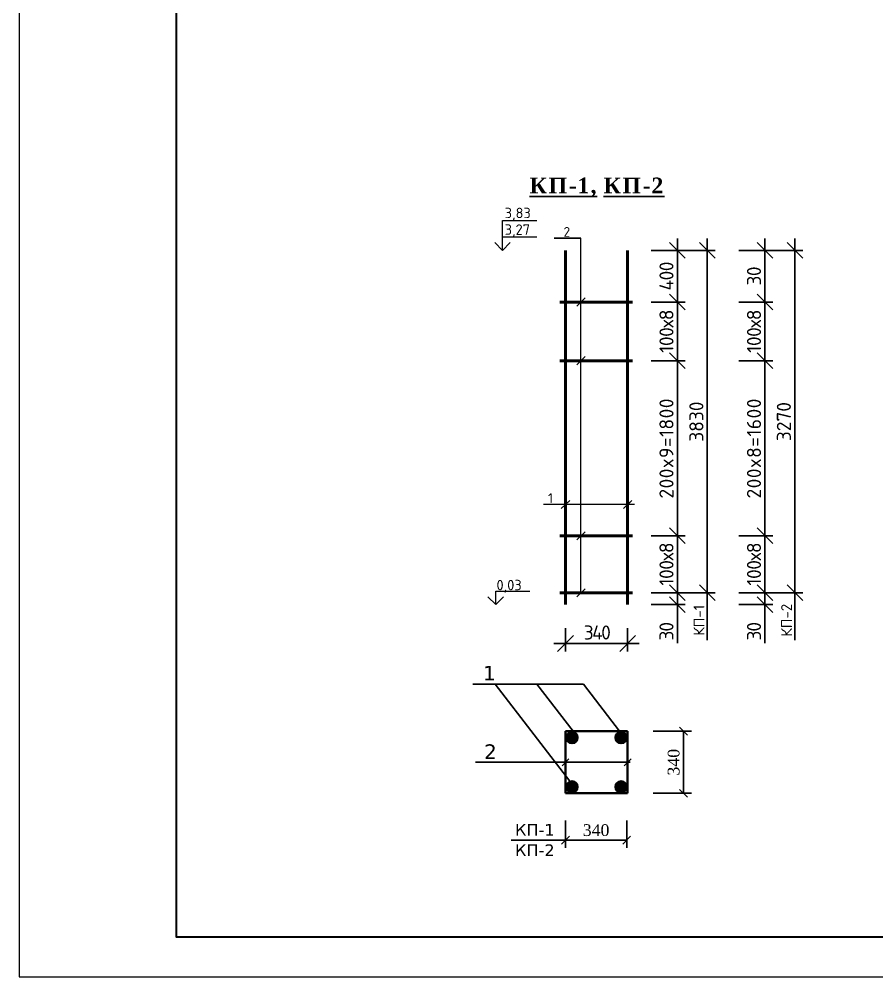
# Model space of a CAD drawing. Header units: millimetres. Extents: x 572274 to 2241483, y -888675 to -304135.
# Drawn here: x 1365892 to 1376827, y -645007 to -632805 of the extents above; entities that cross this region are included whole.
import ezdxf

# ---------------------------------------------------------------- set-up
doc = ezdxf.new("R2010")
doc.units = ezdxf.units.MM
doc.layers.add('П Л А Н', color=7, linetype='Continuous', lineweight=30)
doc.styles.get("Standard").update_dxf_attribs({"font": 'isocpeur.ttf'})
doc.styles.add('TNRoman', font='timesbd.ttf')
doc.dimstyles.new('111', dxfattribs={"dimtxt": 150, "dimasz": 100, "dimexe": 100, "dimexo": 50, "dimgap": 50, "dimtad": 1, "dimdec": 0, "dimtxsty": 'Standard', "dimblk": 'OBLIQUE', "dimcen": 100, "dimadec": 0, "dimazin": 0, "dimtfac": 1, "dimtdec": 0, "dimtmove": 0, "dimatfit": 3, "dimldrblk": 'OBLIQUE', "dimfxl": 1.25, "dimarcsym": 0})
doc.dimstyles.new('ISO-25$0', dxfattribs={"dimtxt": 300, "dimasz": 200, "dimexe": 100, "dimexo": 300, "dimgap": 50, "dimtad": 1, "dimdec": 0, "dimtxsty": 'Standard', "dimblk": 'OBLIQUE', "dimcen": 250, "dimdle": 150, "dimadec": 0, "dimazin": 0, "dimtfac": 1, "dimtdec": 0, "dimtmove": 0, "dimatfit": 3, "dimldrblk": 'OBLIQUE', "dimfxl": 1.25, "dimarcsym": 0})

# ---------------------------------------------------------------- blocks, each defined once
blk = doc.blocks.new('_Oblique')
at = {"color": 0, "linetype": 'ByBlock', "lineweight": -2}
blk.add_line((-0.5, -0.5), (0.5, 0.5), dxfattribs=at)
blk = doc.blocks.new('*D1232')
at = {"layer": 'Defpoints', "color": 0, "linetype": 'ByBlock', "lineweight": 25, "ltscale": 20, "transparency": 16777216}
for p in [(1372858, -640264), (1373649, -640264), (1373649, -640760)]:
    blk.add_point(p, dxfattribs=at)
at = {"layer": 'П Л А Н', "color": 0, "linetype": 'ByBlock', "lineweight": -2, "ltscale": 20, "transparency": 16777216}
for p, q in [((1372858, -640564), (1372858, -640860)), ((1373649, -640564), (1373649, -640860)), ((1372708, -640760), (1373799, -640760))]:
    blk.add_line(p, q, dxfattribs=at)
at = {"layer": 'П Л А Н', "color": 0, "linetype": 'ByBlock', "lineweight": -2, "ltscale": 20, "transparency": 16777216, "xscale": 200, "yscale": 200, "zscale": 200, "rotation": 180}
blk.add_blockref('_Oblique', (1372858, -640760), dxfattribs=at)
at = {"layer": 'П Л А Н', "color": 0, "linetype": 'ByBlock', "lineweight": -2, "ltscale": 20, "transparency": 16777216, "xscale": 200, "yscale": 200, "zscale": 200}
blk.add_blockref('_Oblique', (1373649, -640760), dxfattribs=at)
at = {"layer": 'П Л А Н', "color": 0, "linetype": 'ByBlock', "lineweight": -2, "ltscale": 20, "transparency": 16777216, "insert": (1373254, -640620), "char_height": 300, "attachment_point": 5}
blk.add_mtext('{\\H0.6x;\\T0.75;340}', dxfattribs=at)
blk = doc.blocks.new('*D1008')
at = {"layer": 'Defpoints', "color": 0, "linetype": 'ByBlock', "lineweight": 25, "ltscale": 20, "transparency": 16777216}
for p in [(1373649, -639388), (1374285, -639388), (1373649, -640114)]:
    blk.add_point(p, dxfattribs=at)
at = {"layer": 'П Л А Н', "color": 0, "linetype": 'ByBlock', "lineweight": -2, "ltscale": 20, "transparency": 16777216}
for p, q in [((1374285, -640264), (1374285, -639238)), ((1373949, -639388), (1374385, -639388)), ((1373949, -640114), (1374385, -640114))]:
    blk.add_line(p, q, dxfattribs=at)
at = {"layer": 'П Л А Н', "color": 0, "linetype": 'ByBlock', "lineweight": -2, "ltscale": 20, "transparency": 16777216, "xscale": 200, "yscale": 200, "zscale": 200}
for p, rotation in [((1374285, -639388), 90), ((1374285, -640114), 270)]:
    blk.add_blockref('_Oblique', p, dxfattribs=dict(at, rotation=rotation))
at = {"layer": 'П Л А Н', "color": 0, "linetype": 'ByBlock', "lineweight": -2, "ltscale": 20, "transparency": 16777216, "insert": (1374145, -639751), "char_height": 300, "attachment_point": 5, "rotation": 90}
blk.add_mtext('{\\H0.6x;\\T0.95;100х8}', dxfattribs=at)
blk = doc.blocks.new('*D1009')
at = {"layer": 'Defpoints', "color": 0, "linetype": 'ByBlock', "lineweight": 25, "ltscale": 20, "transparency": 16777216}
for p in [(1373649, -636410), (1374285, -636410), (1373649, -637158)]:
    blk.add_point(p, dxfattribs=at)
at = {"layer": 'П Л А Н', "color": 0, "linetype": 'ByBlock', "lineweight": -2, "ltscale": 20, "transparency": 16777216}
for p, q in [((1374285, -637308), (1374285, -636260)), ((1373949, -636410), (1374385, -636410)), ((1373949, -637158), (1374385, -637158))]:
    blk.add_line(p, q, dxfattribs=at)
at = {"layer": 'П Л А Н', "color": 0, "linetype": 'ByBlock', "lineweight": -2, "ltscale": 20, "transparency": 16777216, "xscale": 200, "yscale": 200, "zscale": 200}
for p, rotation in [((1374285, -636410), 90), ((1374285, -637158), 270)]:
    blk.add_blockref('_Oblique', p, dxfattribs=dict(at, rotation=rotation))
at = {"layer": 'П Л А Н', "color": 0, "linetype": 'ByBlock', "lineweight": -2, "ltscale": 20, "transparency": 16777216, "insert": (1374145, -636784), "char_height": 300, "attachment_point": 5, "rotation": 90}
blk.add_mtext('{\\H0.6x;\\T0.95;100х8}', dxfattribs=at)
blk = doc.blocks.new('*D1010')
at = {"color": 0, "lineweight": -2, "transparency": 16777216}
for p, q in [((1374285, -639538), (1374285, -637008)), ((1373949, -637158), (1374385, -637158)), ((1373949, -639388), (1374385, -639388))]:
    blk.add_line(p, q, dxfattribs=at)
at = {"layer": 'Defpoints', "color": 0, "lineweight": 25, "transparency": 16777216}
for p in [(1373649, -637158), (1374285, -637158), (1373649, -639388)]:
    blk.add_point(p, dxfattribs=at)
at = {"color": 0, "lineweight": -2, "transparency": 16777216, "xscale": 200, "yscale": 200, "zscale": 200}
for p, rotation in [((1374285, -637158), 90), ((1374285, -639388), 270)]:
    blk.add_blockref('_Oblique', p, dxfattribs=dict(at, rotation=rotation))
at = {"color": 0, "transparency": 16777216, "insert": (1374145, -638273), "char_height": 300, "attachment_point": 5, "rotation": 90}
blk.add_mtext('{\\H0.6x;\\T1.05;200x9=1800}', dxfattribs=at)
blk = doc.blocks.new('*D1233')
at = {"color": 0, "lineweight": -2, "transparency": 16777216}
for p, q in [((1374285, -636560), (1374285, -635601)), ((1373949, -635751), (1374385, -635751)), ((1373949, -636410), (1374385, -636410))]:
    blk.add_line(p, q, dxfattribs=at)
at = {"layer": 'Defpoints', "color": 0, "lineweight": 25, "transparency": 16777216}
for p in [(1373649, -635751), (1374285, -635751), (1373649, -636410)]:
    blk.add_point(p, dxfattribs=at)
at = {"color": 0, "lineweight": -2, "transparency": 16777216, "xscale": 200, "yscale": 200, "zscale": 200}
for p, rotation in [((1374285, -635751), 90), ((1374285, -636410), 270)]:
    blk.add_blockref('_Oblique', p, dxfattribs=dict(at, rotation=rotation))
at = {"color": 0, "transparency": 16777216, "insert": (1374145, -636081), "char_height": 300, "attachment_point": 5, "rotation": 90}
blk.add_mtext('{\\H0.6x;\\T0.95;400}', dxfattribs=at)
blk = doc.blocks.new('*D1011')
at = {"color": 0, "lineweight": -2, "transparency": 16777216}
for p, q in [((1374666, -635601), (1374666, -640264)), ((1374149, -635751), (1374766, -635751)), ((1374149, -640114), (1374766, -640114))]:
    blk.add_line(p, q, dxfattribs=at)
at = {"layer": 'Defpoints', "color": 0, "lineweight": 25, "transparency": 16777216}
for p in [(1373849, -635751), (1373849, -640114), (1374666, -640114)]:
    blk.add_point(p, dxfattribs=at)
at = {"color": 0, "lineweight": -2, "transparency": 16777216, "xscale": 200, "yscale": 200, "zscale": 200}
for p, rotation in [((1374666, -635751), 90), ((1374666, -640114), 270)]:
    blk.add_blockref('_Oblique', p, dxfattribs=dict(at, rotation=rotation))
at = {"color": 0, "transparency": 16777216, "insert": (1374526, -637933), "char_height": 300, "attachment_point": 5, "rotation": 90}
blk.add_mtext('{\\H0.6x;3830}', dxfattribs=at)
blk = doc.blocks.new('*D1012')
at = {"color": 0, "lineweight": -2, "transparency": 16777216}
for p, q in [((1374285, -639964), (1374285, -640264)), ((1373949, -640114), (1374385, -640114)), ((1373949, -640264), (1374385, -640264)), ((1374285, -640264), (1374285, -640757))]:
    blk.add_line(p, q, dxfattribs=at)
at = {"layer": 'Defpoints', "color": 0, "lineweight": 25, "transparency": 16777216}
for p in [(1373649, -640114), (1373649, -640264), (1374285, -640264)]:
    blk.add_point(p, dxfattribs=at)
at = {"color": 0, "lineweight": -2, "transparency": 16777216, "xscale": 200, "yscale": 200, "zscale": 200}
for p, rotation in [((1374285, -640114), 90), ((1374285, -640264), 270)]:
    blk.add_blockref('_Oblique', p, dxfattribs=dict(at, rotation=rotation))
at = {"color": 0, "transparency": 16777216, "insert": (1374145, -640610), "char_height": 300, "attachment_point": 5, "rotation": 90}
blk.add_mtext('{\\H0.6x;\\T0.9;30}', dxfattribs=at)
blk = doc.blocks.new('*D1013')
at = {"color": 0, "lineweight": -2, "transparency": 16777216}
for p, q in [((1372858, -643017), (1372858, -643365)), ((1373638, -643017), (1373638, -643365)), ((1372858, -643265), (1373638, -643265))]:
    blk.add_line(p, q, dxfattribs=at)
at = {"layer": 'Defpoints', "color": 0, "lineweight": 25, "transparency": 16777216}
for p in [(1372858, -642967), (1373638, -642967), (1373638, -643265)]:
    blk.add_point(p, dxfattribs=at)
at = {"color": 0, "lineweight": -2, "transparency": 16777216, "xscale": 100, "yscale": 100, "zscale": 100, "rotation": 180}
blk.add_blockref('_Oblique', (1372858, -643265), dxfattribs=at)
at = {"color": 0, "lineweight": -2, "transparency": 16777216, "xscale": 100, "yscale": 100, "zscale": 100}
blk.add_blockref('_Oblique', (1373638, -643265), dxfattribs=at)
at = {"color": 0, "transparency": 16777216, "insert": (1373248, -643139), "char_height": 150, "attachment_point": 5}
blk.add_mtext('{\\fTimes New Roman|b0|i0|c161|p18;340}', dxfattribs=at)
blk = doc.blocks.new('*D1014')
at = {"color": 0, "lineweight": -2, "transparency": 16777216}
for p, q in [((1373975, -641877), (1374463, -641877)), ((1374363, -641877), (1374363, -642669)), ((1373975, -642669), (1374463, -642669))]:
    blk.add_line(p, q, dxfattribs=at)
at = {"layer": 'Defpoints', "color": 0, "lineweight": 25, "transparency": 16777216}
for p in [(1373925, -641877), (1373925, -642669), (1374363, -642669)]:
    blk.add_point(p, dxfattribs=at)
at = {"color": 0, "lineweight": -2, "transparency": 16777216, "xscale": 100, "yscale": 100, "zscale": 100}
for p, rotation in [((1374363, -641877), 90), ((1374363, -642669), 270)]:
    blk.add_blockref('_Oblique', p, dxfattribs=dict(at, rotation=rotation))
at = {"color": 0, "transparency": 16777216, "insert": (1374237, -642273), "char_height": 150, "attachment_point": 5, "rotation": 90}
blk.add_mtext('{\\fTimes New Roman|b0|i0|c161|p18;340}', dxfattribs=at)
blk = doc.blocks.new('*D1015')
at = {"layer": 'Defpoints', "color": 0, "linetype": 'ByBlock', "lineweight": 25, "ltscale": 20, "transparency": 16777216}
for p in [(1374766, -639388), (1375401, -639388), (1374766, -640114)]:
    blk.add_point(p, dxfattribs=at)
at = {"layer": 'П Л А Н', "color": 0, "linetype": 'ByBlock', "lineweight": -2, "ltscale": 20, "transparency": 16777216}
for p, q in [((1375401, -640264), (1375401, -639238)), ((1375066, -639388), (1375501, -639388)), ((1375066, -640114), (1375501, -640114))]:
    blk.add_line(p, q, dxfattribs=at)
at = {"layer": 'П Л А Н', "color": 0, "linetype": 'ByBlock', "lineweight": -2, "ltscale": 20, "transparency": 16777216, "xscale": 200, "yscale": 200, "zscale": 200}
for p, rotation in [((1375401, -639388), 90), ((1375401, -640114), 270)]:
    blk.add_blockref('_Oblique', p, dxfattribs=dict(at, rotation=rotation))
at = {"layer": 'П Л А Н', "color": 0, "linetype": 'ByBlock', "lineweight": -2, "ltscale": 20, "transparency": 16777216, "insert": (1375261, -639751), "char_height": 300, "attachment_point": 5, "rotation": 90}
blk.add_mtext('{\\H0.6x;\\T0.95;100х8}', dxfattribs=at)
blk = doc.blocks.new('*D1016')
at = {"layer": 'Defpoints', "color": 0, "linetype": 'ByBlock', "lineweight": 25, "ltscale": 20, "transparency": 16777216}
for p in [(1374766, -636410), (1375401, -636410), (1374766, -637158)]:
    blk.add_point(p, dxfattribs=at)
at = {"layer": 'П Л А Н', "color": 0, "linetype": 'ByBlock', "lineweight": -2, "ltscale": 20, "transparency": 16777216}
for p, q in [((1375401, -637308), (1375401, -636260)), ((1375066, -636410), (1375501, -636410)), ((1375066, -637158), (1375501, -637158))]:
    blk.add_line(p, q, dxfattribs=at)
at = {"layer": 'П Л А Н', "color": 0, "linetype": 'ByBlock', "lineweight": -2, "ltscale": 20, "transparency": 16777216, "xscale": 200, "yscale": 200, "zscale": 200}
for p, rotation in [((1375401, -636410), 90), ((1375401, -637158), 270)]:
    blk.add_blockref('_Oblique', p, dxfattribs=dict(at, rotation=rotation))
at = {"layer": 'П Л А Н', "color": 0, "linetype": 'ByBlock', "lineweight": -2, "ltscale": 20, "transparency": 16777216, "insert": (1375261, -636784), "char_height": 300, "attachment_point": 5, "rotation": 90}
blk.add_mtext('{\\H0.6x;\\T0.95;100х8}', dxfattribs=at)
blk = doc.blocks.new('*D1017')
at = {"color": 0, "lineweight": -2, "transparency": 16777216}
for p, q in [((1375401, -639538), (1375401, -637008)), ((1375066, -637158), (1375501, -637158)), ((1375066, -639388), (1375501, -639388))]:
    blk.add_line(p, q, dxfattribs=at)
at = {"layer": 'Defpoints', "color": 0, "lineweight": 25, "transparency": 16777216}
for p in [(1374766, -637158), (1375401, -637158), (1374766, -639388)]:
    blk.add_point(p, dxfattribs=at)
at = {"color": 0, "lineweight": -2, "transparency": 16777216, "xscale": 200, "yscale": 200, "zscale": 200}
for p, rotation in [((1375401, -637158), 90), ((1375401, -639388), 270)]:
    blk.add_blockref('_Oblique', p, dxfattribs=dict(at, rotation=rotation))
at = {"color": 0, "transparency": 16777216, "insert": (1375261, -638273), "char_height": 300, "attachment_point": 5, "rotation": 90}
blk.add_mtext('{\\H0.6x;\\T1.05;200x8=1600}', dxfattribs=at)
blk = doc.blocks.new('*D1018')
at = {"color": 0, "lineweight": -2, "transparency": 16777216}
for p, q in [((1375401, -636560), (1375401, -635601)), ((1375066, -635751), (1375501, -635751)), ((1375066, -636410), (1375501, -636410))]:
    blk.add_line(p, q, dxfattribs=at)
at = {"layer": 'Defpoints', "color": 0, "lineweight": 25, "transparency": 16777216}
for p in [(1374766, -635751), (1375401, -635751), (1374766, -636410)]:
    blk.add_point(p, dxfattribs=at)
at = {"color": 0, "lineweight": -2, "transparency": 16777216, "xscale": 200, "yscale": 200, "zscale": 200}
for p, rotation in [((1375401, -635751), 90), ((1375401, -636410), 270)]:
    blk.add_blockref('_Oblique', p, dxfattribs=dict(at, rotation=rotation))
at = {"color": 0, "transparency": 16777216, "insert": (1375261, -636081), "char_height": 300, "attachment_point": 5, "rotation": 90}
blk.add_mtext('{\\H0.6x;\\T0.95;30}', dxfattribs=at)
blk = doc.blocks.new('*D1019')
at = {"color": 0, "lineweight": -2, "transparency": 16777216}
for p, q in [((1375782, -635601), (1375782, -640264)), ((1375266, -635751), (1375882, -635751)), ((1375266, -640114), (1375882, -640114))]:
    blk.add_line(p, q, dxfattribs=at)
at = {"layer": 'Defpoints', "color": 0, "lineweight": 25, "transparency": 16777216}
for p in [(1374966, -635751), (1374966, -640114), (1375782, -640114)]:
    blk.add_point(p, dxfattribs=at)
at = {"color": 0, "lineweight": -2, "transparency": 16777216, "xscale": 200, "yscale": 200, "zscale": 200}
for p, rotation in [((1375782, -635751), 90), ((1375782, -640114), 270)]:
    blk.add_blockref('_Oblique', p, dxfattribs=dict(at, rotation=rotation))
at = {"color": 0, "transparency": 16777216, "insert": (1375642, -637933), "char_height": 300, "attachment_point": 5, "rotation": 90}
blk.add_mtext('{\\H0.6x;3270}', dxfattribs=at)
blk = doc.blocks.new('*D1020')
at = {"color": 0, "lineweight": -2, "transparency": 16777216}
for p, q in [((1375401, -639964), (1375401, -640264)), ((1375066, -640114), (1375501, -640114)), ((1375066, -640264), (1375501, -640264)), ((1375401, -640264), (1375401, -640757))]:
    blk.add_line(p, q, dxfattribs=at)
at = {"layer": 'Defpoints', "color": 0, "lineweight": 25, "transparency": 16777216}
for p in [(1374766, -640114), (1374766, -640264), (1375401, -640264)]:
    blk.add_point(p, dxfattribs=at)
at = {"color": 0, "lineweight": -2, "transparency": 16777216, "xscale": 200, "yscale": 200, "zscale": 200}
for p, rotation in [((1375401, -640114), 90), ((1375401, -640264), 270)]:
    blk.add_blockref('_Oblique', p, dxfattribs=dict(at, rotation=rotation))
at = {"color": 0, "transparency": 16777216, "insert": (1375261, -640610), "char_height": 300, "attachment_point": 5, "rotation": 90}
blk.add_mtext('{\\H0.6x;\\T0.9;30}', dxfattribs=at)

msp = doc.modelspace()

# ---------------------------------------------------------------- hatches: boundary and pattern name
h = msp.add_hatch(color=256)
edge = h.paths.add_edge_path()
edge.add_arc((1372941.178, -641959.064), 75.525, 0, 360)
h = msp.add_hatch(color=256)
edge = h.paths.add_edge_path()
edge.add_arc((1373566.364, -641959.064), 75.525, 0, 360)
h = msp.add_hatch(color=256)
edge = h.paths.add_edge_path()
edge.add_arc((1372941.178, -642587.221), 75.525, 0, 360)
h = msp.add_hatch(color=256)
edge = h.paths.add_edge_path()
edge.add_arc((1373566.364, -642587.221), 75.525, 0, 360)

# ---------------------------------------------------------------- linework, layer by layer
at = {"lineweight": 9}
for p, q in [((1372054.844, -635751.233), (1372054.844, -635368.553)), ((1372054.844, -635751.233), (1371956.602, -635652.99)), ((1372054.844, -635751.233), (1372054.844, -635635.244)), ((1372054.844, -635751.233), (1372153.086, -635652.99)), ((1371967.655, -640263.799), (1371967.655, -640093.239)), ((1371967.655, -640263.799), (1371869.413, -640165.557)), ((1371967.655, -640263.799), (1371967.655, -640147.81)), ((1371967.655, -640263.799), (1372065.898, -640165.557))]:
    msp.add_line(p, q, dxfattribs=at)
at = {"lineweight": 9, "ltscale": 2}
for p, q in [((1372054.844, -635368.553), (1372490.585, -635368.553)), ((1372054.844, -635580.673), (1372490.585, -635580.673)), ((1371967.655, -640093.239), (1372403.396, -640093.239))]:
    msp.add_line(p, q, dxfattribs=at)
for p, q in [((1373055.427, -635596.336), (1372714.378, -635596.336)), ((1373108.883, -636357.802), (1373001.972, -636462.568)), ((1373108.883, -637105.186), (1373001.972, -637209.952)), ((1372911.578, -638936.439), (1372804.667, -639041.205)), ((1373702.875, -638936.439), (1373595.964, -639041.205)), ((1373108.883, -639335.333), (1373001.972, -639440.099)), ((1373108.883, -640062.088), (1373001.972, -640166.854)), ((1374665.922, -640114.471), (1374665.922, -640718.131)), ((1375782.424, -640114.471), (1375782.424, -640718.131)), ((1373085.586, -641276.502), (1371678.355, -641276.502)), ((1372957.591, -642568.094), (1371963.193, -641276.502)), ((1372954.729, -641878.821), (1372493.107, -641276.502)), ((1373547.208, -641878.821), (1373085.586, -641276.502)), ((1373649.419, -641877.494), (1373649.419, -642668.791)), ((1373683.787, -642273.143), (1371709.694, -642273.143)), ((1372902.426, -642228.275), (1372813.82, -642318.01)), ((1373693.722, -642228.275), (1373605.116, -642318.01))]:
    msp.add_line(p, q)
at = {"lineweight": 15}
for p, q in [((1373055.427, -640130.972), (1373055.427, -635596.336)), ((1373735.671, -638988.822), (1372578.399, -638988.822))]:
    msp.add_line(p, q, dxfattribs=at)
at = {"lineweight": 50}
for p, q in [((1372858.123, -635751.233), (1372858.123, -640263.799)), ((1373649.419, -635751.233), (1373649.419, -640263.799)), ((1372784.928, -636410.185), (1373711.932, -636410.185)), ((1372784.928, -637157.569), (1373711.932, -637157.569)), ((1372784.928, -639387.716), (1373711.932, -639387.716)), ((1372784.928, -640114.471), (1373711.932, -640114.471))]:
    msp.add_line(p, q, dxfattribs=at)
at = {"lineweight": 35}
for p, q in [((1372858.123, -641877.494), (1373649.419, -641877.494)), ((1372858.123, -642668.791), (1372858.123, -641877.494)), ((1373649.419, -641877.494), (1373649.419, -642668.791)), ((1373649.419, -642668.791), (1372858.123, -642668.791))]:
    msp.add_line(p, q, dxfattribs=at)
at = {"color": 250, "lineweight": 0}
msp.add_lwpolyline([(1365892.355, -645007.415), (1407892.355, -645007.415), (1407892.355, -615307.415), (1365892.355, -615307.415)], close=True, dxfattribs=at)
at = {"color": 1, "lineweight": 30}
msp.add_lwpolyline([(1407392.355, -615807.415), (1367892.355, -615807.415), (1367892.355, -644496.498), (1407392.355, -644496.498)], close=True, dxfattribs=at)
msp.add_lwpolyline([(1372858.123, -643265.395), (1372165.828, -643265.395)])
for centre in [(1372941.178, -641959.064), (1373566.364, -641959.064), (1372941.178, -642587.221), (1373566.364, -642587.221)]:
    msp.add_circle(centre, 75.525)

# ---------------------------------------------------------------- block references
at = {"xscale": 59.34723981097341, "yscale": 59.34723981097341, "zscale": 59.34723981100407, "rotation": 180}
for p in [(1372858.123, -638988.822), (1373649.419, -638988.822)]:
    msp.add_blockref('_Oblique', p, dxfattribs=at)

# ---------------------------------------------------------------- texts
at = {"lineweight": 9}
for s, p in [('3,83', (1372082.478, -635341.191)), ('3,27', (1372082.478, -635553.311)), ('0,03', (1371977.82, -640082.166))]:
    e = msp.add_text(s, height=133.1, dxfattribs=at)
    e.set_placement(p)
    e.dxf.unprotected_set("ltscale", 0)
at = {"style": 'TNRoman'}
for s, insert, char_height, width, attachment_point in [('{\\T1.1;\\LКП\\fTimes New Roman|b1|i0|c161|p18;-1\\fTimes New Roman|b1|i0|c204|p18;, КП-2}', (1372401.038, -634824.148), 200, 2063.84769, 1), ('{\\fVerdana|b0|i0|c0|p34;1}', (1371806.185, -641045.555), 185, 639.19635, 1), ('{\\fVerdana|b0|i0|c0|p34;2}', (1371819.891, -642045.207), 185, 3241.17215, 1), ('{\\fVerdana|b0|i0|c204|p34;КП-\\fVerdana|b0|i0|c0|p34;1}', (1372719.223, -643059.553), 150, 1055.15958, 3), ('{\\fVerdana|b0|i0|c204|p34;КП-2}', (1372719.223, -643319.553), 150, 1055.15958, 3)]:
    msp.add_mtext(s, dxfattribs=dict(at, insert=insert, char_height=char_height, width=width, attachment_point=attachment_point))
at = {"char_height": 125, "attachment_point": 5}
for s, insert in [('2', (1372875.012, -635515.829)), ('1', (1372666.827, -638908.315))]:
    msp.add_mtext(s, dxfattribs=dict(at, insert=insert))
at = {"color": 24, "lineweight": 9, "char_height": 138.4769, "attachment_point": 5, "rotation": 90}
for s, insert in [('КП-1', (1374560.188, -640463.514)), ('КП-2', (1375676.69, -640463.514))]:
    msp.add_mtext(s, dxfattribs=dict(at, insert=insert))

# ---------------------------------------------------------------- dimensions: what is measured, and where the dimension line sits
for base, p1, p2, text, picture, middle in [((1374284.588, -635751.233), (1373649.419, -636410.185), (1373649.419, -635751.233), '{\\H0.6x;\\T0.95;400}', '*D1233', (1374144.588, -636080.709)), ((1374665.922, -640114.471), (1373849.419, -635751.233), (1373849.419, -640114.471), '{\\H0.6x;3830}', '*D1011', (1374525.922, -637932.852)), ((1375401.09, -635751.233), (1374765.922, -636410.185), (1374765.922, -635751.233), '{\\H0.6x;\\T0.95;30}', '*D1018', (1375261.09, -636080.709)), ((1375782.424, -640114.471), (1374965.922, -635751.233), (1374965.922, -640114.471), '{\\H0.6x;3270}', '*D1019', (1375642.424, -637932.852)), ((1374284.588, -637157.569), (1373649.419, -639387.716), (1373649.419, -637157.569), '{\\H0.6x;\\T1.05;200x9=1800}', '*D1010', (1374144.588, -638272.642)), ((1375401.09, -637157.569), (1374765.922, -639387.716), (1374765.922, -637157.569), '{\\H0.6x;\\T1.05;200x8=1600}', '*D1017', (1375261.09, -638272.642)), ((1374284.588, -640263.799), (1373649.419, -640114.471), (1373649.419, -640263.799), '{\\H0.6x;\\T0.9;30}', '*D1012', (1374144.588, -640610.344)), ((1375401.09, -640263.799), (1374765.922, -640114.471), (1374765.922, -640263.799), '{\\H0.6x;\\T0.9;30}', '*D1020', (1375261.09, -640610.344))]:
    dim = msp.add_linear_dim(base=base, p1=p1, p2=p2, angle=90, text=text, dimstyle='ISO-25$0')
    dim.commit()
    dim.dimension.update_dxf_attribs({"geometry": picture, "text_midpoint": middle})
dim = msp.add_linear_dim(base=(1374363.251, -642668.791), p1=(1373924.878, -641877.494), p2=(1373924.878, -642668.791), angle=90, text='{\\fTimes New Roman|b0|i0|c161|p18;340}', dimstyle='111')
dim.commit()
dim.dimension.update_dxf_attribs({"geometry": '*D1014', "text_midpoint": (1374363.251, -642273.143), "dimtype": 160})
dim = msp.add_linear_dim(base=(1373637.721, -643265.395), p1=(1372858.123, -642967.361), p2=(1373637.721, -642967.361), text='{\\fTimes New Roman|b0|i0|c161|p18;340}', dimstyle='111')
dim.commit()
dim.dimension.update_dxf_attribs({"geometry": '*D1013', "text_midpoint": (1373247.922, -643265.395), "dimtype": 160})
at = {"layer": 'П Л А Н', "color": 0, "linetype": 'ByBlock', "lineweight": -2, "ltscale": 20}
for base, p1, p2, picture, middle in [((1374284.588, -636410.185), (1373649.419, -637157.569), (1373649.419, -636410.185), '*D1009', (1374284.588, -636783.877)), ((1375401.09, -636410.185), (1374765.922, -637157.569), (1374765.922, -636410.185), '*D1016', (1375401.09, -636783.877)), ((1374284.588, -639387.716), (1373649.419, -640114.471), (1373649.419, -639387.716), '*D1008', (1374284.588, -639751.093)), ((1375401.09, -639387.716), (1374765.922, -640114.471), (1374765.922, -639387.716), '*D1015', (1375401.09, -639751.093))]:
    dim = msp.add_linear_dim(base=base, p1=p1, p2=p2, angle=90, text='{\\H0.6x;\\T0.95;100х8}', dimstyle='ISO-25$0', dxfattribs=at)
    dim.commit()
    dim.dimension.update_dxf_attribs({"geometry": picture, "text_midpoint": middle, "dimtype": 160})
dim = msp.add_linear_dim(base=(1373649.419, -640759.896), p1=(1372858.123, -640263.799), p2=(1373649.419, -640263.799), text='{\\H0.6x;\\T0.75;340}', dimstyle='ISO-25$0', dxfattribs=at)
dim.commit()
dim.dimension.update_dxf_attribs({"geometry": '*D1232', "text_midpoint": (1373253.771, -640619.896)})

doc.saveas('drawing.dxf')
